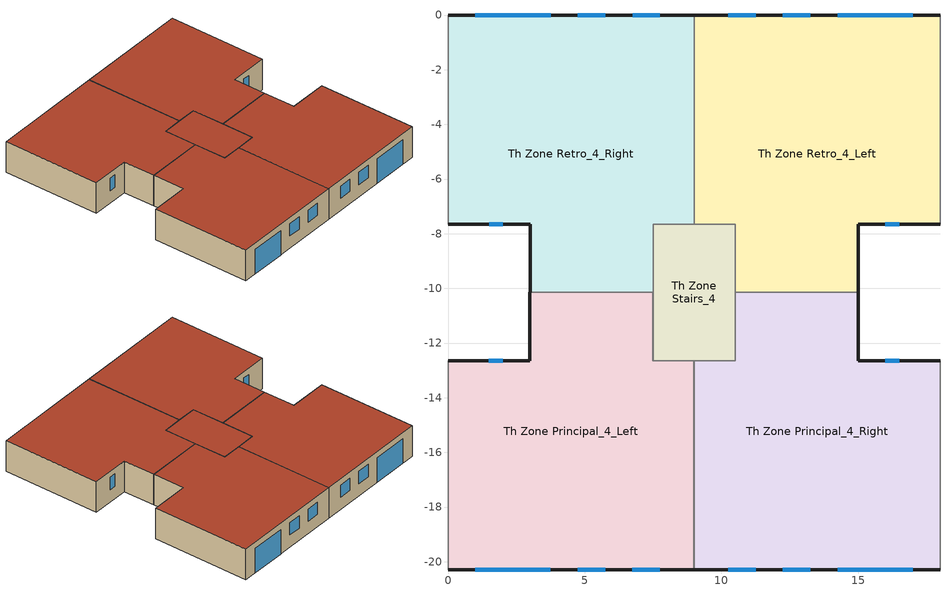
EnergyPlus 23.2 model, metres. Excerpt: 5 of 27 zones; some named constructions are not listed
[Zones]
Th Zone Principal_4_Left
 floor to Th Zone Principal_3_Left (Floor-Hollow Slab Between Floors): 9,-20.3 0,-20.3 0,-12.65 3,-12.65 3,-10.15 7.5,-10.15 7.5,-12.65 9,-12.65 z10.7
 wall outside (Facades): 0,-20.3 9,-20.3 / 3,-10.15 3,-12.65 0,-12.65 z10.7:13.2
 wall adiabatic (Dividing Wall): 0,-12.65 0,-20.3 z10.7:13.2
 wall to Th Zone Retro_4_Right (Internal Walls): 7.5,-10.15 3,-10.15 z10.7:13.2
 wall to Th Zone Principal_4_Right (Internal Walls): 9,-20.3 9,-12.65 z10.7:13.2
 wall to Th Zone Stairs_4 (Internal Walls): 9,-12.65 7.5,-12.65 7.5,-10.15 z10.7:13.2
 window (Window): 1,-20.3 3.75,-20.3 z10.7:12.7; 4.75,-20.3 5.75,-20.3 / 6.75,-20.3 7.75,-20.3 / 2,-12.65 1.5,-12.65 z11.7:12.7
 roof outside (Roof): 0,-20.3 9,-20.3 9,-12.65 7.5,-12.65 7.5,-10.15 3,-10.15 3,-12.65 0,-12.65 z13.2
Th Zone Principal_4_Right
 floor to Th Zone Principal_3_Right (Floor-Hollow Slab Between Floors): 18,-20.3 9,-20.3 9,-12.65 10.5,-12.65 10.5,-10.15 15,-10.15 15,-12.65 18,-12.65 z10.7
 wall outside (Facades): 9,-20.3 18,-20.3 / 18,-12.65 15,-12.65 15,-10.15 z10.7:13.2
 wall to Th Zone Retro_4_Left (Internal Walls): 15,-10.15 10.5,-10.15 z10.7:13.2
 wall adiabatic (Dividing Wall): 18,-20.3 18,-12.65 z10.7:13.2
 wall to Th Zone Stairs_4 (Internal Walls): 10.5,-10.15 10.5,-12.65 9,-12.65 z10.7:13.2
 window (Window): 14.25,-20.3 17,-20.3 z10.7:12.7; 12.25,-20.3 13.25,-20.3 / 10.25,-20.3 11.25,-20.3 / 16.5,-12.65 16,-12.65 z11.7:12.7
 roof outside (Roof): 9,-20.3 18,-20.3 18,-12.65 15,-12.65 15,-10.15 10.5,-10.15 10.5,-12.65 9,-12.65 z13.2
Th Zone Retro_4_Left
 floor to Th Zone Retro_3_Left (Floor-Hollow Slab Between Floors): 18,-7.65 15,-7.65 15,-10.15 10.5,-10.15 10.5,-7.65 9,-7.65 9,0 18,0 z10.7
 wall outside (Facades): 15,-10.15 15,-7.65 18,-7.65 / 18,0 9,0 z10.7:13.2
 wall adiabatic (Dividing Wall): 18,-7.65 18,0 z10.7:13.2
 wall to Th Zone Retro_4_Right (Internal Walls): 9,0 9,-7.65 z10.7:13.2
 wall to Th Zone Stairs_4 (Internal Walls): 9,-7.65 10.5,-7.65 10.5,-10.15 z10.7:13.2
 window (Window): 16,-7.65 16.5,-7.65 / 13.25,0 12.25,0 / 11.25,0 10.25,0 z11.7:12.7; 17,0 14.25,0 z10.7:12.7
 roof outside (Roof): 9,-7.65 10.5,-7.65 10.5,-10.15 15,-10.15 15,-7.65 18,-7.65 18,0 9,0 z13.2
Th Zone Retro_4_Right
 floor to Th Zone Retro_3_Right (Floor-Hollow Slab Between Floors): 9,-7.65 7.5,-7.65 7.5,-10.15 3,-10.15 3,-7.65 0,-7.65 0,0 9,0 z10.7
 wall outside (Facades): 0,-7.65 3,-7.65 3,-10.15 / 9,0 0,0 z10.7:13.2
 wall adiabatic (Dividing Wall): 0,0 0,-7.65 z10.7:13.2
 wall to Th Zone Stairs_4 (Internal Walls): 7.5,-10.15 7.5,-7.65 9,-7.65 z10.7:13.2
 window (Window): 1.5,-7.65 2,-7.65 / 5.75,0 4.75,0 / 7.75,0 6.75,0 z11.7:12.7; 3.75,0 1,0 z10.7:12.7
 roof outside (Roof): 0,-7.65 3,-7.65 3,-10.15 7.5,-10.15 7.5,-7.65 9,-7.65 9,0 0,0 z13.2
Th Zone Stairs_4
 floor to Th Zone Stairs_3 (Air Wall): 10.5,-12.65 7.5,-12.65 7.5,-7.65 10.5,-7.65 z10.7
 roof outside (Roof): 7.5,-12.65 10.5,-12.65 10.5,-7.65 7.5,-7.65 z13.2
[ENERGYMANAGEMENTSYSTEM:PROGRAM]
CountHours_Principal_0_Left: if (ComfStand == 1) || (ComfStand == 10); if (RMOT >= AHSTall) && (RMOT <= ACSTaul); if (Principal_0_Left_OpT <= ACSTnoTol); if (Principal_0_Left_OpT >= AHSTnoTol); set ComfHours_Principal_0_Left = 1*ZoneTimeStep; set DiscomfAppHotHours_Principal_0_Left = 0; set DiscomfAppColdHours_Principal_0_Left = 0; set DiscomfNonAppHotHours_Principal_0_Left = 0; set DiscomfNonAppColdHours_Principal_0_Left = 0; endif; elseif (Principal_0_Left_OpT > ACSTnoTol); set ComfHours_Principal_0_Left = 0; set DiscomfAppHotHours_Principal_0_Left = 1*ZoneTimeStep; set DiscomfAppColdHours_Principal_0_Left = 0; set DiscomfNonAppHotHours_Principal_0_Left = 0; set DiscomfNonAppColdHours_Principal_0_Left = 0; elseif (Principal_0_Left_OpT < AHSTnoTol); set ComfHours_Principal_0_Left = 0; set DiscomfAppHotHours_Principal_0_Left = 0; set DiscomfAppColdHours_Principal_0_Left = 1*ZoneTimeStep; set DiscomfNonAppHotHours_Principal_0_Left = 0; set DiscomfNonAppColdHours_Principal_0_Left = 0; endif; elseif (RMOT > ACSTaul); set ComfHours_Principal_0_Left = 0; set DiscomfAppHotHours_Principal_0_Left = 0; set DiscomfAppColdHours_Principal_0_Left = 0; set DiscomfNonAppHotHours_Principal_0_Left = 1*ZoneTimeStep; set DiscomfNonAppColdHours_Principal_0_Left = 0; elseif (RMOT < AHSTall); set ComfHours_Principal_0_Left = 0; set DiscomfAppHotHours_Principal_0_Left = 0; set DiscomfAppColdHours_Principal_0_Left = 0; set DiscomfNonAppHotHours_Principal_0_Left = 0; set DiscomfNonAppColdHours_Principal_0_Left = 1*ZoneTimeStep; endif; else; if (PMOT >= AHSTall) && (PMOT <= ACSTaul); if (Principal_0_Left_OpT <= ACSTnoTol); if (Principal_0_Left_OpT >= AHSTnoTol); set ComfHours_Principal_0_Left = 1*ZoneTimeStep; set DiscomfAppHotHours_Principal_0_Left = 0; set DiscomfAppColdHours_Principal_0_Left = 0; set DiscomfNonAppHotHours_Principal_0_Left = 0; set DiscomfNonAppColdHours_Principal_0_Left = 0; endif; elseif (Principal_0_Left_OpT > ACSTnoTol); set ComfHours_Principal_0_Left = 0; set DiscomfAppHotHours_Principal_0_Left = 1*ZoneTimeStep; set DiscomfAppColdHours_Principal_0_Left = 0; set DiscomfNonAppHotHours_Principal_0_Left = 0; set DiscomfNonAppColdHours_Principal_0_Left = 0; elseif (Principal_0_Left_OpT < AHSTnoTol); set ComfHours_Principal_0_Left = 0; set DiscomfAppHotHours_Principal_0_Left = 0; set DiscomfAppColdHours_Principal_0_Left = 1*ZoneTimeStep; set DiscomfNonAppHotHours_Principal_0_Left = 0; set DiscomfNonAppColdHours_Principal_0_Left = 0; endif; elseif (PMOT > ACSTaul); set ComfHours_Principal_0_Left = 0; set DiscomfAppHotHours_Principal_0_Left = 0; set DiscomfAppColdHours_Principal_0_Left = 0; set DiscomfNonAppHotHours_Principal_0_Left = 1*ZoneTimeStep; set DiscomfNonAppColdHours_Principal_0_Left = 0; elseif (PMOT < AHSTall); set ComfHours_Principal_0_Left = 0; set DiscomfAppHotHours_Principal_0_Left = 0; set DiscomfAppColdHours_Principal_0_Left = 0; set DiscomfNonAppHotHours_Principal_0_Left = 0; set DiscomfNonAppColdHours_Principal_0_Left = 1*ZoneTimeStep; endif; endif
CountHours_Principal_2_Right: if (ComfStand == 1) || (ComfStand == 10); if (RMOT >= AHSTall) && (RMOT <= ACSTaul); if (Principal_2_Right_OpT <= ACSTnoTol); if (Principal_2_Right_OpT >= AHSTnoTol); set ComfHours_Principal_2_Right = 1*ZoneTimeStep; set DiscomfAppHotHours_Principal_2_Right = 0; set DiscomfAppColdHours_Principal_2_Right = 0; set DiscomfNonAppHotHours_Principal_2_Right = 0; set DiscomfNonAppColdHours_Principal_2_Right = 0; endif; elseif (Principal_2_Right_OpT > ACSTnoTol); set ComfHours_Principal_2_Right = 0; set DiscomfAppHotHours_Principal_2_Right = 1*ZoneTimeStep; set DiscomfAppColdHours_Principal_2_Right = 0; set DiscomfNonAppHotHours_Principal_2_Right = 0; set DiscomfNonAppColdHours_Principal_2_Right = 0; elseif (Principal_2_Right_OpT < AHSTnoTol); set ComfHours_Principal_2_Right = 0; set DiscomfAppHotHours_Principal_2_Right = 0; set DiscomfAppColdHours_Principal_2_Right = 1*ZoneTimeStep; set DiscomfNonAppHotHours_Principal_2_Right = 0; set DiscomfNonAppColdHours_Principal_2_Right = 0; endif; elseif (RMOT > ACSTaul); set ComfHours_Principal_2_Right = 0; set DiscomfAppHotHours_Principal_2_Right = 0; set DiscomfAppColdHours_Principal_2_Right = 0; set DiscomfNonAppHotHours_Principal_2_Right = 1*ZoneTimeStep; set DiscomfNonAppColdHours_Principal_2_Right = 0; elseif (RMOT < AHSTall); set ComfHours_Principal_2_Right = 0; set DiscomfAppHotHours_Principal_2_Right = 0; set DiscomfAppColdHours_Principal_2_Right = 0; set DiscomfNonAppHotHours_Principal_2_Right = 0; set DiscomfNonAppColdHours_Principal_2_Right = 1*ZoneTimeStep; endif; else; if (PMOT >= AHSTall) && (PMOT <= ACSTaul); if (Principal_2_Right_OpT <= ACSTnoTol); if (Principal_2_Right_OpT >= AHSTnoTol); set ComfHours_Principal_2_Right = 1*ZoneTimeStep; set DiscomfAppHotHours_Principal_2_Right = 0; set DiscomfAppColdHours_Principal_2_Right = 0; set DiscomfNonAppHotHours_Principal_2_Right = 0; set DiscomfNonAppColdHours_Principal_2_Right = 0; endif; elseif (Principal_2_Right_OpT > ACSTnoTol); set ComfHours_Principal_2_Right = 0; set DiscomfAppHotHours_Principal_2_Right = 1*ZoneTimeStep; set DiscomfAppColdHours_Principal_2_Right = 0; set DiscomfNonAppHotHours_Principal_2_Right = 0; set DiscomfNonAppColdHours_Principal_2_Right = 0; elseif (Principal_2_Right_OpT < AHSTnoTol); set ComfHours_Principal_2_Right = 0; set DiscomfAppHotHours_Principal_2_Right = 0; set DiscomfAppColdHours_Principal_2_Right = 1*ZoneTimeStep; set DiscomfNonAppHotHours_Principal_2_Right = 0; set DiscomfNonAppColdHours_Principal_2_Right = 0; endif; elseif (PMOT > ACSTaul); set ComfHours_Principal_2_Right = 0; set DiscomfAppHotHours_Principal_2_Right = 0; set DiscomfAppColdHours_Principal_2_Right = 0; set DiscomfNonAppHotHours_Principal_2_Right = 1*ZoneTimeStep; set DiscomfNonAppColdHours_Principal_2_Right = 0; elseif (PMOT < AHSTall); set ComfHours_Principal_2_Right = 0; set DiscomfAppHotHours_Principal_2_Right = 0; set DiscomfAppColdHours_Principal_2_Right = 0; set DiscomfNonAppHotHours_Principal_2_Right = 0; set DiscomfNonAppColdHours_Principal_2_Right = 1*ZoneTimeStep; endif; endif
CountHours_Retro_Entr: if (ComfStand == 1) || (ComfStand == 10); if (RMOT >= AHSTall) && (RMOT <= ACSTaul); if (Retro_Entr_OpT <= ACSTnoTol); if (Retro_Entr_OpT >= AHSTnoTol); set ComfHours_Retro_Entr = 1*ZoneTimeStep; set DiscomfAppHotHours_Retro_Entr = 0; set DiscomfAppColdHours_Retro_Entr = 0; set DiscomfNonAppHotHours_Retro_Entr = 0; set DiscomfNonAppColdHours_Retro_Entr = 0; endif; elseif (Retro_Entr_OpT > ACSTnoTol); set ComfHours_Retro_Entr = 0; set DiscomfAppHotHours_Retro_Entr = 1*ZoneTimeStep; set DiscomfAppColdHours_Retro_Entr = 0; set DiscomfNonAppHotHours_Retro_Entr = 0; set DiscomfNonAppColdHours_Retro_Entr = 0; elseif (Retro_Entr_OpT < AHSTnoTol); set ComfHours_Retro_Entr = 0; set DiscomfAppHotHours_Retro_Entr = 0; set DiscomfAppColdHours_Retro_Entr = 1*ZoneTimeStep; set DiscomfNonAppHotHours_Retro_Entr = 0; set DiscomfNonAppColdHours_Retro_Entr = 0; endif; elseif (RMOT > ACSTaul); set ComfHours_Retro_Entr = 0; set DiscomfAppHotHours_Retro_Entr = 0; set DiscomfAppColdHours_Retro_Entr = 0; set DiscomfNonAppHotHours_Retro_Entr = 1*ZoneTimeStep; set DiscomfNonAppColdHours_Retro_Entr = 0; elseif (RMOT < AHSTall); set ComfHours_Retro_Entr = 0; set DiscomfAppHotHours_Retro_Entr = 0; set DiscomfAppColdHours_Retro_Entr = 0; set DiscomfNonAppHotHours_Retro_Entr = 0; set DiscomfNonAppColdHours_Retro_Entr = 1*ZoneTimeStep; endif; else; if (PMOT >= AHSTall) && (PMOT <= ACSTaul); if (Retro_Entr_OpT <= ACSTnoTol); if (Retro_Entr_OpT >= AHSTnoTol); set ComfHours_Retro_Entr = 1*ZoneTimeStep; set DiscomfAppHotHours_Retro_Entr = 0; set DiscomfAppColdHours_Retro_Entr = 0; set DiscomfNonAppHotHours_Retro_Entr = 0; set DiscomfNonAppColdHours_Retro_Entr = 0; endif; elseif (Retro_Entr_OpT > ACSTnoTol); set ComfHours_Retro_Entr = 0; set DiscomfAppHotHours_Retro_Entr = 1*ZoneTimeStep; set DiscomfAppColdHours_Retro_Entr = 0; set DiscomfNonAppHotHours_Retro_Entr = 0; set DiscomfNonAppColdHours_Retro_Entr = 0; elseif (Retro_Entr_OpT < AHSTnoTol); set ComfHours_Retro_Entr = 0; set DiscomfAppHotHours_Retro_Entr = 0; set DiscomfAppColdHours_Retro_Entr = 1*ZoneTimeStep; set DiscomfNonAppHotHours_Retro_Entr = 0; set DiscomfNonAppColdHours_Retro_Entr = 0; endif; elseif (PMOT > ACSTaul); set ComfHours_Retro_Entr = 0; set DiscomfAppHotHours_Retro_Entr = 0; set DiscomfAppColdHours_Retro_Entr = 0; set DiscomfNonAppHotHours_Retro_Entr = 1*ZoneTimeStep; set DiscomfNonAppColdHours_Retro_Entr = 0; elseif (PMOT < AHSTall); set ComfHours_Retro_Entr = 0; set DiscomfAppHotHours_Retro_Entr = 0; set DiscomfAppColdHours_Retro_Entr = 0; set DiscomfNonAppHotHours_Retro_Entr = 0; set DiscomfNonAppColdHours_Retro_Entr = 1*ZoneTimeStep; endif; endif
CountHours_Principal_3_Left: if (ComfStand == 1) || (ComfStand == 10); if (RMOT >= AHSTall) && (RMOT <= ACSTaul); if (Principal_3_Left_OpT <= ACSTnoTol); if (Principal_3_Left_OpT >= AHSTnoTol); set ComfHours_Principal_3_Left = 1*ZoneTimeStep; set DiscomfAppHotHours_Principal_3_Left = 0; set DiscomfAppColdHours_Principal_3_Left = 0; set DiscomfNonAppHotHours_Principal_3_Left = 0; set DiscomfNonAppColdHours_Principal_3_Left = 0; endif; elseif (Principal_3_Left_OpT > ACSTnoTol); set ComfHours_Principal_3_Left = 0; set DiscomfAppHotHours_Principal_3_Left = 1*ZoneTimeStep; set DiscomfAppColdHours_Principal_3_Left = 0; set DiscomfNonAppHotHours_Principal_3_Left = 0; set DiscomfNonAppColdHours_Principal_3_Left = 0; elseif (Principal_3_Left_OpT < AHSTnoTol); set ComfHours_Principal_3_Left = 0; set DiscomfAppHotHours_Principal_3_Left = 0; set DiscomfAppColdHours_Principal_3_Left = 1*ZoneTimeStep; set DiscomfNonAppHotHours_Principal_3_Left = 0; set DiscomfNonAppColdHours_Principal_3_Left = 0; endif; elseif (RMOT > ACSTaul); set ComfHours_Principal_3_Left = 0; set DiscomfAppHotHours_Principal_3_Left = 0; set DiscomfAppColdHours_Principal_3_Left = 0; set DiscomfNonAppHotHours_Principal_3_Left = 1*ZoneTimeStep; set DiscomfNonAppColdHours_Principal_3_Left = 0; elseif (RMOT < AHSTall); set ComfHours_Principal_3_Left = 0; set DiscomfAppHotHours_Principal_3_Left = 0; set DiscomfAppColdHours_Principal_3_Left = 0; set DiscomfNonAppHotHours_Principal_3_Left = 0; set DiscomfNonAppColdHours_Principal_3_Left = 1*ZoneTimeStep; endif; else; if (PMOT >= AHSTall) && (PMOT <= ACSTaul); if (Principal_3_Left_OpT <= ACSTnoTol); if (Principal_3_Left_OpT >= AHSTnoTol); set ComfHours_Principal_3_Left = 1*ZoneTimeStep; set DiscomfAppHotHours_Principal_3_Left = 0; set DiscomfAppColdHours_Principal_3_Left = 0; set DiscomfNonAppHotHours_Principal_3_Left = 0; set DiscomfNonAppColdHours_Principal_3_Left = 0; endif; elseif (Principal_3_Left_OpT > ACSTnoTol); set ComfHours_Principal_3_Left = 0; set DiscomfAppHotHours_Principal_3_Left = 1*ZoneTimeStep; set DiscomfAppColdHours_Principal_3_Left = 0; set DiscomfNonAppHotHours_Principal_3_Left = 0; set DiscomfNonAppColdHours_Principal_3_Left = 0; elseif (Principal_3_Left_OpT < AHSTnoTol); set ComfHours_Principal_3_Left = 0; set DiscomfAppHotHours_Principal_3_Left = 0; set DiscomfAppColdHours_Principal_3_Left = 1*ZoneTimeStep; set DiscomfNonAppHotHours_Principal_3_Left = 0; set DiscomfNonAppColdHours_Principal_3_Left = 0; endif; elseif (PMOT > ACSTaul); set ComfHours_Principal_3_Left = 0; set DiscomfAppHotHours_Principal_3_Left = 0; set DiscomfAppColdHours_Principal_3_Left = 0; set DiscomfNonAppHotHours_Principal_3_Left = 1*ZoneTimeStep; set DiscomfNonAppColdHours_Principal_3_Left = 0; elseif (PMOT < AHSTall); set ComfHours_Principal_3_Left = 0; set DiscomfAppHotHours_Principal_3_Left = 0; set DiscomfAppColdHours_Principal_3_Left = 0; set DiscomfNonAppHotHours_Principal_3_Left = 0; set DiscomfNonAppColdHours_Principal_3_Left = 1*ZoneTimeStep; endif; endif
CountHours_Retro_1_Left: if (ComfStand == 1) || (ComfStand == 10); if (RMOT >= AHSTall) && (RMOT <= ACSTaul); if (Retro_1_Left_OpT <= ACSTnoTol); if (Retro_1_Left_OpT >= AHSTnoTol); set ComfHours_Retro_1_Left = 1*ZoneTimeStep; set DiscomfAppHotHours_Retro_1_Left = 0; set DiscomfAppColdHours_Retro_1_Left = 0; set DiscomfNonAppHotHours_Retro_1_Left = 0; set DiscomfNonAppColdHours_Retro_1_Left = 0; endif; elseif (Retro_1_Left_OpT > ACSTnoTol); set ComfHours_Retro_1_Left = 0; set DiscomfAppHotHours_Retro_1_Left = 1*ZoneTimeStep; set DiscomfAppColdHours_Retro_1_Left = 0; set DiscomfNonAppHotHours_Retro_1_Left = 0; set DiscomfNonAppColdHours_Retro_1_Left = 0; elseif (Retro_1_Left_OpT < AHSTnoTol); set ComfHours_Retro_1_Left = 0; set DiscomfAppHotHours_Retro_1_Left = 0; set DiscomfAppColdHours_Retro_1_Left = 1*ZoneTimeStep; set DiscomfNonAppHotHours_Retro_1_Left = 0; set DiscomfNonAppColdHours_Retro_1_Left = 0; endif; elseif (RMOT > ACSTaul); set ComfHours_Retro_1_Left = 0; set DiscomfAppHotHours_Retro_1_Left = 0; set DiscomfAppColdHours_Retro_1_Left = 0; set DiscomfNonAppHotHours_Retro_1_Left = 1*ZoneTimeStep; set DiscomfNonAppColdHours_Retro_1_Left = 0; elseif (RMOT < AHSTall); set ComfHours_Retro_1_Left = 0; set DiscomfAppHotHours_Retro_1_Left = 0; set DiscomfAppColdHours_Retro_1_Left = 0; set DiscomfNonAppHotHours_Retro_1_Left = 0; set DiscomfNonAppColdHours_Retro_1_Left = 1*ZoneTimeStep; endif; else; if (PMOT >= AHSTall) && (PMOT <= ACSTaul); if (Retro_1_Left_OpT <= ACSTnoTol); if (Retro_1_Left_OpT >= AHSTnoTol); set ComfHours_Retro_1_Left = 1*ZoneTimeStep; set DiscomfAppHotHours_Retro_1_Left = 0; set DiscomfAppColdHours_Retro_1_Left = 0; set DiscomfNonAppHotHours_Retro_1_Left = 0; set DiscomfNonAppColdHours_Retro_1_Left = 0; endif; elseif (Retro_1_Left_OpT > ACSTnoTol); set ComfHours_Retro_1_Left = 0; set DiscomfAppHotHours_Retro_1_Left = 1*ZoneTimeStep; set DiscomfAppColdHours_Retro_1_Left = 0; set DiscomfNonAppHotHours_Retro_1_Left = 0; set DiscomfNonAppColdHours_Retro_1_Left = 0; elseif (Retro_1_Left_OpT < AHSTnoTol); set ComfHours_Retro_1_Left = 0; set DiscomfAppHotHours_Retro_1_Left = 0; set DiscomfAppColdHours_Retro_1_Left = 1*ZoneTimeStep; set DiscomfNonAppHotHours_Retro_1_Left = 0; set DiscomfNonAppColdHours_Retro_1_Left = 0; endif; elseif (PMOT > ACSTaul); set ComfHours_Retro_1_Left = 0; set DiscomfAppHotHours_Retro_1_Left = 0; set DiscomfAppColdHours_Retro_1_Left = 0; set DiscomfNonAppHotHours_Retro_1_Left = 1*ZoneTimeStep; set DiscomfNonAppColdHours_Retro_1_Left = 0; elseif (PMOT < AHSTall); set ComfHours_Retro_1_Left = 0; set DiscomfAppHotHours_Retro_1_Left = 0; set DiscomfAppColdHours_Retro_1_Left = 0; set DiscomfNonAppHotHours_Retro_1_Left = 0; set DiscomfNonAppColdHours_Retro_1_Left = 1*ZoneTimeStep; endif; endif
CountHours_Retro_1_Right: if (ComfStand == 1) || (ComfStand == 10); if (RMOT >= AHSTall) && (RMOT <= ACSTaul); if (Retro_1_Right_OpT <= ACSTnoTol); if (Retro_1_Right_OpT >= AHSTnoTol); set ComfHours_Retro_1_Right = 1*ZoneTimeStep; set DiscomfAppHotHours_Retro_1_Right = 0; set DiscomfAppColdHours_Retro_1_Right = 0; set DiscomfNonAppHotHours_Retro_1_Right = 0; set DiscomfNonAppColdHours_Retro_1_Right = 0; endif; elseif (Retro_1_Right_OpT > ACSTnoTol); set ComfHours_Retro_1_Right = 0; set DiscomfAppHotHours_Retro_1_Right = 1*ZoneTimeStep; set DiscomfAppColdHours_Retro_1_Right = 0; set DiscomfNonAppHotHours_Retro_1_Right = 0; set DiscomfNonAppColdHours_Retro_1_Right = 0; elseif (Retro_1_Right_OpT < AHSTnoTol); set ComfHours_Retro_1_Right = 0; set DiscomfAppHotHours_Retro_1_Right = 0; set DiscomfAppColdHours_Retro_1_Right = 1*ZoneTimeStep; set DiscomfNonAppHotHours_Retro_1_Right = 0; set DiscomfNonAppColdHours_Retro_1_Right = 0; endif; elseif (RMOT > ACSTaul); set ComfHours_Retro_1_Right = 0; set DiscomfAppHotHours_Retro_1_Right = 0; set DiscomfAppColdHours_Retro_1_Right = 0; set DiscomfNonAppHotHours_Retro_1_Right = 1*ZoneTimeStep; set DiscomfNonAppColdHours_Retro_1_Right = 0; elseif (RMOT < AHSTall); set ComfHours_Retro_1_Right = 0; set DiscomfAppHotHours_Retro_1_Right = 0; set DiscomfAppColdHours_Retro_1_Right = 0; set DiscomfNonAppHotHours_Retro_1_Right = 0; set DiscomfNonAppColdHours_Retro_1_Right = 1*ZoneTimeStep; endif; else; if (PMOT >= AHSTall) && (PMOT <= ACSTaul); if (Retro_1_Right_OpT <= ACSTnoTol); if (Retro_1_Right_OpT >= AHSTnoTol); set ComfHours_Retro_1_Right = 1*ZoneTimeStep; set DiscomfAppHotHours_Retro_1_Right = 0; set DiscomfAppColdHours_Retro_1_Right = 0; set DiscomfNonAppHotHours_Retro_1_Right = 0; set DiscomfNonAppColdHours_Retro_1_Right = 0; endif; elseif (Retro_1_Right_OpT > ACSTnoTol); set ComfHours_Retro_1_Right = 0; set DiscomfAppHotHours_Retro_1_Right = 1*ZoneTimeStep; set DiscomfAppColdHours_Retro_1_Right = 0; set DiscomfNonAppHotHours_Retro_1_Right = 0; set DiscomfNonAppColdHours_Retro_1_Right = 0; elseif (Retro_1_Right_OpT < AHSTnoTol); set ComfHours_Retro_1_Right = 0; set DiscomfAppHotHours_Retro_1_Right = 0; set DiscomfAppColdHours_Retro_1_Right = 1*ZoneTimeStep; set DiscomfNonAppHotHours_Retro_1_Right = 0; set DiscomfNonAppColdHours_Retro_1_Right = 0; endif; elseif (PMOT > ACSTaul); set ComfHours_Retro_1_Right = 0; set DiscomfAppHotHours_Retro_1_Right = 0; set DiscomfAppColdHours_Retro_1_Right = 0; set DiscomfNonAppHotHours_Retro_1_Right = 1*ZoneTimeStep; set DiscomfNonAppColdHours_Retro_1_Right = 0; elseif (PMOT < AHSTall); set ComfHours_Retro_1_Right = 0; set DiscomfAppHotHours_Retro_1_Right = 0; set DiscomfAppColdHours_Retro_1_Right = 0; set DiscomfNonAppHotHours_Retro_1_Right = 0; set DiscomfNonAppColdHours_Retro_1_Right = 1*ZoneTimeStep; endif; endif
CountHours_Retro_2_Left: if (ComfStand == 1) || (ComfStand == 10); if (RMOT >= AHSTall) && (RMOT <= ACSTaul); if (Retro_2_Left_OpT <= ACSTnoTol); if (Retro_2_Left_OpT >= AHSTnoTol); set ComfHours_Retro_2_Left = 1*ZoneTimeStep; set DiscomfAppHotHours_Retro_2_Left = 0; set DiscomfAppColdHours_Retro_2_Left = 0; set DiscomfNonAppHotHours_Retro_2_Left = 0; set DiscomfNonAppColdHours_Retro_2_Left = 0; endif; elseif (Retro_2_Left_OpT > ACSTnoTol); set ComfHours_Retro_2_Left = 0; set DiscomfAppHotHours_Retro_2_Left = 1*ZoneTimeStep; set DiscomfAppColdHours_Retro_2_Left = 0; set DiscomfNonAppHotHours_Retro_2_Left = 0; set DiscomfNonAppColdHours_Retro_2_Left = 0; elseif (Retro_2_Left_OpT < AHSTnoTol); set ComfHours_Retro_2_Left = 0; set DiscomfAppHotHours_Retro_2_Left = 0; set DiscomfAppColdHours_Retro_2_Left = 1*ZoneTimeStep; set DiscomfNonAppHotHours_Retro_2_Left = 0; set DiscomfNonAppColdHours_Retro_2_Left = 0; endif; elseif (RMOT > ACSTaul); set ComfHours_Retro_2_Left = 0; set DiscomfAppHotHours_Retro_2_Left = 0; set DiscomfAppColdHours_Retro_2_Left = 0; set DiscomfNonAppHotHours_Retro_2_Left = 1*ZoneTimeStep; set DiscomfNonAppColdHours_Retro_2_Left = 0; elseif (RMOT < AHSTall); set ComfHours_Retro_2_Left = 0; set DiscomfAppHotHours_Retro_2_Left = 0; set DiscomfAppColdHours_Retro_2_Left = 0; set DiscomfNonAppHotHours_Retro_2_Left = 0; set DiscomfNonAppColdHours_Retro_2_Left = 1*ZoneTimeStep; endif; else; if (PMOT >= AHSTall) && (PMOT <= ACSTaul); if (Retro_2_Left_OpT <= ACSTnoTol); if (Retro_2_Left_OpT >= AHSTnoTol); set ComfHours_Retro_2_Left = 1*ZoneTimeStep; set DiscomfAppHotHours_Retro_2_Left = 0; set DiscomfAppColdHours_Retro_2_Left = 0; set DiscomfNonAppHotHours_Retro_2_Left = 0; set DiscomfNonAppColdHours_Retro_2_Left = 0; endif; elseif (Retro_2_Left_OpT > ACSTnoTol); set ComfHours_Retro_2_Left = 0; set DiscomfAppHotHours_Retro_2_Left = 1*ZoneTimeStep; set DiscomfAppColdHours_Retro_2_Left = 0; set DiscomfNonAppHotHours_Retro_2_Left = 0; set DiscomfNonAppColdHours_Retro_2_Left = 0; elseif (Retro_2_Left_OpT < AHSTnoTol); set ComfHours_Retro_2_Left = 0; set DiscomfAppHotHours_Retro_2_Left = 0; set DiscomfAppColdHours_Retro_2_Left = 1*ZoneTimeStep; set DiscomfNonAppHotHours_Retro_2_Left = 0; set DiscomfNonAppColdHours_Retro_2_Left = 0; endif; elseif (PMOT > ACSTaul); set ComfHours_Retro_2_Left = 0; set DiscomfAppHotHours_Retro_2_Left = 0; set DiscomfAppColdHours_Retro_2_Left = 0; set DiscomfNonAppHotHours_Retro_2_Left = 1*ZoneTimeStep; set DiscomfNonAppColdHours_Retro_2_Left = 0; elseif (PMOT < AHSTall); set ComfHours_Retro_2_Left = 0; set DiscomfAppHotHours_Retro_2_Left = 0; set DiscomfAppColdHours_Retro_2_Left = 0; set DiscomfNonAppHotHours_Retro_2_Left = 0; set DiscomfNonAppColdHours_Retro_2_Left = 1*ZoneTimeStep; endif; endif
CountHours_Retro_2_Right: if (ComfStand == 1) || (ComfStand == 10); if (RMOT >= AHSTall) && (RMOT <= ACSTaul); if (Retro_2_Right_OpT <= ACSTnoTol); if (Retro_2_Right_OpT >= AHSTnoTol); set ComfHours_Retro_2_Right = 1*ZoneTimeStep; set DiscomfAppHotHours_Retro_2_Right = 0; set DiscomfAppColdHours_Retro_2_Right = 0; set DiscomfNonAppHotHours_Retro_2_Right = 0; set DiscomfNonAppColdHours_Retro_2_Right = 0; endif; elseif (Retro_2_Right_OpT > ACSTnoTol); set ComfHours_Retro_2_Right = 0; set DiscomfAppHotHours_Retro_2_Right = 1*ZoneTimeStep; set DiscomfAppColdHours_Retro_2_Right = 0; set DiscomfNonAppHotHours_Retro_2_Right = 0; set DiscomfNonAppColdHours_Retro_2_Right = 0; elseif (Retro_2_Right_OpT < AHSTnoTol); set ComfHours_Retro_2_Right = 0; set DiscomfAppHotHours_Retro_2_Right = 0; set DiscomfAppColdHours_Retro_2_Right = 1*ZoneTimeStep; set DiscomfNonAppHotHours_Retro_2_Right = 0; set DiscomfNonAppColdHours_Retro_2_Right = 0; endif; elseif (RMOT > ACSTaul); set ComfHours_Retro_2_Right = 0; set DiscomfAppHotHours_Retro_2_Right = 0; set DiscomfAppColdHours_Retro_2_Right = 0; set DiscomfNonAppHotHours_Retro_2_Right = 1*ZoneTimeStep; set DiscomfNonAppColdHours_Retro_2_Right = 0; elseif (RMOT < AHSTall); set ComfHours_Retro_2_Right = 0; set DiscomfAppHotHours_Retro_2_Right = 0; set DiscomfAppColdHours_Retro_2_Right = 0; set DiscomfNonAppHotHours_Retro_2_Right = 0; set DiscomfNonAppColdHours_Retro_2_Right = 1*ZoneTimeStep; endif; else; if (PMOT >= AHSTall) && (PMOT <= ACSTaul); if (Retro_2_Right_OpT <= ACSTnoTol); if (Retro_2_Right_OpT >= AHSTnoTol); set ComfHours_Retro_2_Right = 1*ZoneTimeStep; set DiscomfAppHotHours_Retro_2_Right = 0; set DiscomfAppColdHours_Retro_2_Right = 0; set DiscomfNonAppHotHours_Retro_2_Right = 0; set DiscomfNonAppColdHours_Retro_2_Right = 0; endif; elseif (Retro_2_Right_OpT > ACSTnoTol); set ComfHours_Retro_2_Right = 0; set DiscomfAppHotHours_Retro_2_Right = 1*ZoneTimeStep; set DiscomfAppColdHours_Retro_2_Right = 0; set DiscomfNonAppHotHours_Retro_2_Right = 0; set DiscomfNonAppColdHours_Retro_2_Right = 0; elseif (Retro_2_Right_OpT < AHSTnoTol); set ComfHours_Retro_2_Right = 0; set DiscomfAppHotHours_Retro_2_Right = 0; set DiscomfAppColdHours_Retro_2_Right = 1*ZoneTimeStep; set DiscomfNonAppHotHours_Retro_2_Right = 0; set DiscomfNonAppColdHours_Retro_2_Right = 0; endif; elseif (PMOT > ACSTaul); set ComfHours_Retro_2_Right = 0; set DiscomfAppHotHours_Retro_2_Right = 0; set DiscomfAppColdHours_Retro_2_Right = 0; set DiscomfNonAppHotHours_Retro_2_Right = 1*ZoneTimeStep; set DiscomfNonAppColdHours_Retro_2_Right = 0; elseif (PMOT < AHSTall); set ComfHours_Retro_2_Right = 0; set DiscomfAppHotHours_Retro_2_Right = 0; set DiscomfAppColdHours_Retro_2_Right = 0; set DiscomfNonAppHotHours_Retro_2_Right = 0; set DiscomfNonAppColdHours_Retro_2_Right = 1*ZoneTimeStep; endif; endif
CountHours_Retro_4_Right: if (ComfStand == 1) || (ComfStand == 10); if (RMOT >= AHSTall) && (RMOT <= ACSTaul); if (Retro_4_Right_OpT <= ACSTnoTol); if (Retro_4_Right_OpT >= AHSTnoTol); set ComfHours_Retro_4_Right = 1*ZoneTimeStep; set DiscomfAppHotHours_Retro_4_Right = 0; set DiscomfAppColdHours_Retro_4_Right = 0; set DiscomfNonAppHotHours_Retro_4_Right = 0; set DiscomfNonAppColdHours_Retro_4_Right = 0; endif; elseif (Retro_4_Right_OpT > ACSTnoTol); set ComfHours_Retro_4_Right = 0; set DiscomfAppHotHours_Retro_4_Right = 1*ZoneTimeStep; set DiscomfAppColdHours_Retro_4_Right = 0; set DiscomfNonAppHotHours_Retro_4_Right = 0; set DiscomfNonAppColdHours_Retro_4_Right = 0; elseif (Retro_4_Right_OpT < AHSTnoTol); set ComfHours_Retro_4_Right = 0; set DiscomfAppHotHours_Retro_4_Right = 0; set DiscomfAppColdHours_Retro_4_Right = 1*ZoneTimeStep; set DiscomfNonAppHotHours_Retro_4_Right = 0; set DiscomfNonAppColdHours_Retro_4_Right = 0; endif; elseif (RMOT > ACSTaul); set ComfHours_Retro_4_Right = 0; set DiscomfAppHotHours_Retro_4_Right = 0; set DiscomfAppColdHours_Retro_4_Right = 0; set DiscomfNonAppHotHours_Retro_4_Right = 1*ZoneTimeStep; set DiscomfNonAppColdHours_Retro_4_Right = 0; elseif (RMOT < AHSTall); set ComfHours_Retro_4_Right = 0; set DiscomfAppHotHours_Retro_4_Right = 0; set DiscomfAppColdHours_Retro_4_Right = 0; set DiscomfNonAppHotHours_Retro_4_Right = 0; set DiscomfNonAppColdHours_Retro_4_Right = 1*ZoneTimeStep; endif; else; if (PMOT >= AHSTall) && (PMOT <= ACSTaul); if (Retro_4_Right_OpT <= ACSTnoTol); if (Retro_4_Right_OpT >= AHSTnoTol); set ComfHours_Retro_4_Right = 1*ZoneTimeStep; set DiscomfAppHotHours_Retro_4_Right = 0; set DiscomfAppColdHours_Retro_4_Right = 0; set DiscomfNonAppHotHours_Retro_4_Right = 0; set DiscomfNonAppColdHours_Retro_4_Right = 0; endif; elseif (Retro_4_Right_OpT > ACSTnoTol); set ComfHours_Retro_4_Right = 0; set DiscomfAppHotHours_Retro_4_Right = 1*ZoneTimeStep; set DiscomfAppColdHours_Retro_4_Right = 0; set DiscomfNonAppHotHours_Retro_4_Right = 0; set DiscomfNonAppColdHours_Retro_4_Right = 0; elseif (Retro_4_Right_OpT < AHSTnoTol); set ComfHours_Retro_4_Right = 0; set DiscomfAppHotHours_Retro_4_Right = 0; set DiscomfAppColdHours_Retro_4_Right = 1*ZoneTimeStep; set DiscomfNonAppHotHours_Retro_4_Right = 0; set DiscomfNonAppColdHours_Retro_4_Right = 0; endif; elseif (PMOT > ACSTaul); set ComfHours_Retro_4_Right = 0; set DiscomfAppHotHours_Retro_4_Right = 0; set DiscomfAppColdHours_Retro_4_Right = 0; set DiscomfNonAppHotHours_Retro_4_Right = 1*ZoneTimeStep; set DiscomfNonAppColdHours_Retro_4_Right = 0; elseif (PMOT < AHSTall); set ComfHours_Retro_4_Right = 0; set DiscomfAppHotHours_Retro_4_Right = 0; set DiscomfAppColdHours_Retro_4_Right = 0; set DiscomfNonAppHotHours_Retro_4_Right = 0; set DiscomfNonAppColdHours_Retro_4_Right = 1*ZoneTimeStep; endif; endif
CountHours_Retro_4_Left: if (ComfStand == 1) || (ComfStand == 10); if (RMOT >= AHSTall) && (RMOT <= ACSTaul); if (Retro_4_Left_OpT <= ACSTnoTol); if (Retro_4_Left_OpT >= AHSTnoTol); set ComfHours_Retro_4_Left = 1*ZoneTimeStep; set DiscomfAppHotHours_Retro_4_Left = 0; set DiscomfAppColdHours_Retro_4_Left = 0; set DiscomfNonAppHotHours_Retro_4_Left = 0; set DiscomfNonAppColdHours_Retro_4_Left = 0; endif; elseif (Retro_4_Left_OpT > ACSTnoTol); set ComfHours_Retro_4_Left = 0; set DiscomfAppHotHours_Retro_4_Left = 1*ZoneTimeStep; set DiscomfAppColdHours_Retro_4_Left = 0; set DiscomfNonAppHotHours_Retro_4_Left = 0; set DiscomfNonAppColdHours_Retro_4_Left = 0; elseif (Retro_4_Left_OpT < AHSTnoTol); set ComfHours_Retro_4_Left = 0; set DiscomfAppHotHours_Retro_4_Left = 0; set DiscomfAppColdHours_Retro_4_Left = 1*ZoneTimeStep; set DiscomfNonAppHotHours_Retro_4_Left = 0; set DiscomfNonAppColdHours_Retro_4_Left = 0; endif; elseif (RMOT > ACSTaul); set ComfHours_Retro_4_Left = 0; set DiscomfAppHotHours_Retro_4_Left = 0; set DiscomfAppColdHours_Retro_4_Left = 0; set DiscomfNonAppHotHours_Retro_4_Left = 1*ZoneTimeStep; set DiscomfNonAppColdHours_Retro_4_Left = 0; elseif (RMOT < AHSTall); set ComfHours_Retro_4_Left = 0; set DiscomfAppHotHours_Retro_4_Left = 0; set DiscomfAppColdHours_Retro_4_Left = 0; set DiscomfNonAppHotHours_Retro_4_Left = 0; set DiscomfNonAppColdHours_Retro_4_Left = 1*ZoneTimeStep; endif; else; if (PMOT >= AHSTall) && (PMOT <= ACSTaul); if (Retro_4_Left_OpT <= ACSTnoTol); if (Retro_4_Left_OpT >= AHSTnoTol); set ComfHours_Retro_4_Left = 1*ZoneTimeStep; set DiscomfAppHotHours_Retro_4_Left = 0; set DiscomfAppColdHours_Retro_4_Left = 0; set DiscomfNonAppHotHours_Retro_4_Left = 0; set DiscomfNonAppColdHours_Retro_4_Left = 0; endif; elseif (Retro_4_Left_OpT > ACSTnoTol); set ComfHours_Retro_4_Left = 0; set DiscomfAppHotHours_Retro_4_Left = 1*ZoneTimeStep; set DiscomfAppColdHours_Retro_4_Left = 0; set DiscomfNonAppHotHours_Retro_4_Left = 0; set DiscomfNonAppColdHours_Retro_4_Left = 0; elseif (Retro_4_Left_OpT < AHSTnoTol); set ComfHours_Retro_4_Left = 0; set DiscomfAppHotHours_Retro_4_Left = 0; set DiscomfAppColdHours_Retro_4_Left = 1*ZoneTimeStep; set DiscomfNonAppHotHours_Retro_4_Left = 0; set DiscomfNonAppColdHours_Retro_4_Left = 0; endif; elseif (PMOT > ACSTaul); set ComfHours_Retro_4_Left = 0; set DiscomfAppHotHours_Retro_4_Left = 0; set DiscomfAppColdHours_Retro_4_Left = 0; set DiscomfNonAppHotHours_Retro_4_Left = 1*ZoneTimeStep; set DiscomfNonAppColdHours_Retro_4_Left = 0; elseif (PMOT < AHSTall); set ComfHours_Retro_4_Left = 0; set DiscomfAppHotHours_Retro_4_Left = 0; set DiscomfAppColdHours_Retro_4_Left = 0; set DiscomfNonAppHotHours_Retro_4_Left = 0; set DiscomfNonAppColdHours_Retro_4_Left = 1*ZoneTimeStep; endif; endif
CountHours_Principal_1_Left: if (ComfStand == 1) || (ComfStand == 10); if (RMOT >= AHSTall) && (RMOT <= ACSTaul); if (Principal_1_Left_OpT <= ACSTnoTol); if (Principal_1_Left_OpT >= AHSTnoTol); set ComfHours_Principal_1_Left = 1*ZoneTimeStep; set DiscomfAppHotHours_Principal_1_Left = 0; set DiscomfAppColdHours_Principal_1_Left = 0; set DiscomfNonAppHotHours_Principal_1_Left = 0; set DiscomfNonAppColdHours_Principal_1_Left = 0; endif; elseif (Principal_1_Left_OpT > ACSTnoTol); set ComfHours_Principal_1_Left = 0; set DiscomfAppHotHours_Principal_1_Left = 1*ZoneTimeStep; set DiscomfAppColdHours_Principal_1_Left = 0; set DiscomfNonAppHotHours_Principal_1_Left = 0; set DiscomfNonAppColdHours_Principal_1_Left = 0; elseif (Principal_1_Left_OpT < AHSTnoTol); set ComfHours_Principal_1_Left = 0; set DiscomfAppHotHours_Principal_1_Left = 0; set DiscomfAppColdHours_Principal_1_Left = 1*ZoneTimeStep; set DiscomfNonAppHotHours_Principal_1_Left = 0; set DiscomfNonAppColdHours_Principal_1_Left = 0; endif; elseif (RMOT > ACSTaul); set ComfHours_Principal_1_Left = 0; set DiscomfAppHotHours_Principal_1_Left = 0; set DiscomfAppColdHours_Principal_1_Left = 0; set DiscomfNonAppHotHours_Principal_1_Left = 1*ZoneTimeStep; set DiscomfNonAppColdHours_Principal_1_Left = 0; elseif (RMOT < AHSTall); set ComfHours_Principal_1_Left = 0; set DiscomfAppHotHours_Principal_1_Left = 0; set DiscomfAppColdHours_Principal_1_Left = 0; set DiscomfNonAppHotHours_Principal_1_Left = 0; set DiscomfNonAppColdHours_Principal_1_Left = 1*ZoneTimeStep; endif; else; if (PMOT >= AHSTall) && (PMOT <= ACSTaul); if (Principal_1_Left_OpT <= ACSTnoTol); if (Principal_1_Left_OpT >= AHSTnoTol); set ComfHours_Principal_1_Left = 1*ZoneTimeStep; set DiscomfAppHotHours_Principal_1_Left = 0; set DiscomfAppColdHours_Principal_1_Left = 0; set DiscomfNonAppHotHours_Principal_1_Left = 0; set DiscomfNonAppColdHours_Principal_1_Left = 0; endif; elseif (Principal_1_Left_OpT > ACSTnoTol); set ComfHours_Principal_1_Left = 0; set DiscomfAppHotHours_Principal_1_Left = 1*ZoneTimeStep; set DiscomfAppColdHours_Principal_1_Left = 0; set DiscomfNonAppHotHours_Principal_1_Left = 0; set DiscomfNonAppColdHours_Principal_1_Left = 0; elseif (Principal_1_Left_OpT < AHSTnoTol); set ComfHours_Principal_1_Left = 0; set DiscomfAppHotHours_Principal_1_Left = 0; set DiscomfAppColdHours_Principal_1_Left = 1*ZoneTimeStep; set DiscomfNonAppHotHours_Principal_1_Left = 0; set DiscomfNonAppColdHours_Principal_1_Left = 0; endif; elseif (PMOT > ACSTaul); set ComfHours_Principal_1_Left = 0; set DiscomfAppHotHours_Principal_1_Left = 0; set DiscomfAppColdHours_Principal_1_Left = 0; set DiscomfNonAppHotHours_Principal_1_Left = 1*ZoneTimeStep; set DiscomfNonAppColdHours_Principal_1_Left = 0; elseif (PMOT < AHSTall); set ComfHours_Principal_1_Left = 0; set DiscomfAppHotHours_Principal_1_Left = 0; set DiscomfAppColdHours_Principal_1_Left = 0; set DiscomfNonAppHotHours_Principal_1_Left = 0; set DiscomfNonAppColdHours_Principal_1_Left = 1*ZoneTimeStep; endif; endif
CountHours_Principal_2_Left: if (ComfStand == 1) || (ComfStand == 10); if (RMOT >= AHSTall) && (RMOT <= ACSTaul); if (Principal_2_Left_OpT <= ACSTnoTol); if (Principal_2_Left_OpT >= AHSTnoTol); set ComfHours_Principal_2_Left = 1*ZoneTimeStep; set DiscomfAppHotHours_Principal_2_Left = 0; set DiscomfAppColdHours_Principal_2_Left = 0; set DiscomfNonAppHotHours_Principal_2_Left = 0; set DiscomfNonAppColdHours_Principal_2_Left = 0; endif; elseif (Principal_2_Left_OpT > ACSTnoTol); set ComfHours_Principal_2_Left = 0; set DiscomfAppHotHours_Principal_2_Left = 1*ZoneTimeStep; set DiscomfAppColdHours_Principal_2_Left = 0; set DiscomfNonAppHotHours_Principal_2_Left = 0; set DiscomfNonAppColdHours_Principal_2_Left = 0; elseif (Principal_2_Left_OpT < AHSTnoTol); set ComfHours_Principal_2_Left = 0; set DiscomfAppHotHours_Principal_2_Left = 0; set DiscomfAppColdHours_Principal_2_Left = 1*ZoneTimeStep; set DiscomfNonAppHotHours_Principal_2_Left = 0; set DiscomfNonAppColdHours_Principal_2_Left = 0; endif; elseif (RMOT > ACSTaul); set ComfHours_Principal_2_Left = 0; set DiscomfAppHotHours_Principal_2_Left = 0; set DiscomfAppColdHours_Principal_2_Left = 0; set DiscomfNonAppHotHours_Principal_2_Left = 1*ZoneTimeStep; set DiscomfNonAppColdHours_Principal_2_Left = 0; elseif (RMOT < AHSTall); set ComfHours_Principal_2_Left = 0; set DiscomfAppHotHours_Principal_2_Left = 0; set DiscomfAppColdHours_Principal_2_Left = 0; set DiscomfNonAppHotHours_Principal_2_Left = 0; set DiscomfNonAppColdHours_Principal_2_Left = 1*ZoneTimeStep; endif; else; if (PMOT >= AHSTall) && (PMOT <= ACSTaul); if (Principal_2_Left_OpT <= ACSTnoTol); if (Principal_2_Left_OpT >= AHSTnoTol); set ComfHours_Principal_2_Left = 1*ZoneTimeStep; set DiscomfAppHotHours_Principal_2_Left = 0; set DiscomfAppColdHours_Principal_2_Left = 0; set DiscomfNonAppHotHours_Principal_2_Left = 0; set DiscomfNonAppColdHours_Principal_2_Left = 0; endif; elseif (Principal_2_Left_OpT > ACSTnoTol); set ComfHours_Principal_2_Left = 0; set DiscomfAppHotHours_Principal_2_Left = 1*ZoneTimeStep; set DiscomfAppColdHours_Principal_2_Left = 0; set DiscomfNonAppHotHours_Principal_2_Left = 0; set DiscomfNonAppColdHours_Principal_2_Left = 0; elseif (Principal_2_Left_OpT < AHSTnoTol); set ComfHours_Principal_2_Left = 0; set DiscomfAppHotHours_Principal_2_Left = 0; set DiscomfAppColdHours_Principal_2_Left = 1*ZoneTimeStep; set DiscomfNonAppHotHours_Principal_2_Left = 0; set DiscomfNonAppColdHours_Principal_2_Left = 0; endif; elseif (PMOT > ACSTaul); set ComfHours_Principal_2_Left = 0; set DiscomfAppHotHours_Principal_2_Left = 0; set DiscomfAppColdHours_Principal_2_Left = 0; set DiscomfNonAppHotHours_Principal_2_Left = 1*ZoneTimeStep; set DiscomfNonAppColdHours_Principal_2_Left = 0; elseif (PMOT < AHSTall); set ComfHours_Principal_2_Left = 0; set DiscomfAppHotHours_Principal_2_Left = 0; set DiscomfAppColdHours_Principal_2_Left = 0; set DiscomfNonAppHotHours_Principal_2_Left = 0; set DiscomfNonAppColdHours_Principal_2_Left = 1*ZoneTimeStep; endif; endif
CountHours_Principal_4_Left: if (ComfStand == 1) || (ComfStand == 10); if (RMOT >= AHSTall) && (RMOT <= ACSTaul); if (Principal_4_Left_OpT <= ACSTnoTol); if (Principal_4_Left_OpT >= AHSTnoTol); set ComfHours_Principal_4_Left = 1*ZoneTimeStep; set DiscomfAppHotHours_Principal_4_Left = 0; set DiscomfAppColdHours_Principal_4_Left = 0; set DiscomfNonAppHotHours_Principal_4_Left = 0; set DiscomfNonAppColdHours_Principal_4_Left = 0; endif; elseif (Principal_4_Left_OpT > ACSTnoTol); set ComfHours_Principal_4_Left = 0; set DiscomfAppHotHours_Principal_4_Left = 1*ZoneTimeStep; set DiscomfAppColdHours_Principal_4_Left = 0; set DiscomfNonAppHotHours_Principal_4_Left = 0; set DiscomfNonAppColdHours_Principal_4_Left = 0; elseif (Principal_4_Left_OpT < AHSTnoTol); set ComfHours_Principal_4_Left = 0; set DiscomfAppHotHours_Principal_4_Left = 0; set DiscomfAppColdHours_Principal_4_Left = 1*ZoneTimeStep; set DiscomfNonAppHotHours_Principal_4_Left = 0; set DiscomfNonAppColdHours_Principal_4_Left = 0; endif; elseif (RMOT > ACSTaul); set ComfHours_Principal_4_Left = 0; set DiscomfAppHotHours_Principal_4_Left = 0; set DiscomfAppColdHours_Principal_4_Left = 0; set DiscomfNonAppHotHours_Principal_4_Left = 1*ZoneTimeStep; set DiscomfNonAppColdHours_Principal_4_Left = 0; elseif (RMOT < AHSTall); set ComfHours_Principal_4_Left = 0; set DiscomfAppHotHours_Principal_4_Left = 0; set DiscomfAppColdHours_Principal_4_Left = 0; set DiscomfNonAppHotHours_Principal_4_Left = 0; set DiscomfNonAppColdHours_Principal_4_Left = 1*ZoneTimeStep; endif; else; if (PMOT >= AHSTall) && (PMOT <= ACSTaul); if (Principal_4_Left_OpT <= ACSTnoTol); if (Principal_4_Left_OpT >= AHSTnoTol); set ComfHours_Principal_4_Left = 1*ZoneTimeStep; set DiscomfAppHotHours_Principal_4_Left = 0; set DiscomfAppColdHours_Principal_4_Left = 0; set DiscomfNonAppHotHours_Principal_4_Left = 0; set DiscomfNonAppColdHours_Principal_4_Left = 0; endif; elseif (Principal_4_Left_OpT > ACSTnoTol); set ComfHours_Principal_4_Left = 0; set DiscomfAppHotHours_Principal_4_Left = 1*ZoneTimeStep; set DiscomfAppColdHours_Principal_4_Left = 0; set DiscomfNonAppHotHours_Principal_4_Left = 0; set DiscomfNonAppColdHours_Principal_4_Left = 0; elseif (Principal_4_Left_OpT < AHSTnoTol); set ComfHours_Principal_4_Left = 0; set DiscomfAppHotHours_Principal_4_Left = 0; set DiscomfAppColdHours_Principal_4_Left = 1*ZoneTimeStep; set DiscomfNonAppHotHours_Principal_4_Left = 0; set DiscomfNonAppColdHours_Principal_4_Left = 0; endif; elseif (PMOT > ACSTaul); set ComfHours_Principal_4_Left = 0; set DiscomfAppHotHours_Principal_4_Left = 0; set DiscomfAppColdHours_Principal_4_Left = 0; set DiscomfNonAppHotHours_Principal_4_Left = 1*ZoneTimeStep; set DiscomfNonAppColdHours_Principal_4_Left = 0; elseif (PMOT < AHSTall); set ComfHours_Principal_4_Left = 0; set DiscomfAppHotHours_Principal_4_Left = 0; set DiscomfAppColdHours_Principal_4_Left = 0; set DiscomfNonAppHotHours_Principal_4_Left = 0; set DiscomfNonAppColdHours_Principal_4_Left = 1*ZoneTimeStep; endif; endif
CountHours_Principal_1_Right: if (ComfStand == 1) || (ComfStand == 10); if (RMOT >= AHSTall) && (RMOT <= ACSTaul); if (Principal_1_Right_OpT <= ACSTnoTol); if (Principal_1_Right_OpT >= AHSTnoTol); set ComfHours_Principal_1_Right = 1*ZoneTimeStep; set DiscomfAppHotHours_Principal_1_Right = 0; set DiscomfAppColdHours_Principal_1_Right = 0; set DiscomfNonAppHotHours_Principal_1_Right = 0; set DiscomfNonAppColdHours_Principal_1_Right = 0; endif; elseif (Principal_1_Right_OpT > ACSTnoTol); set ComfHours_Principal_1_Right = 0; set DiscomfAppHotHours_Principal_1_Right = 1*ZoneTimeStep; set DiscomfAppColdHours_Principal_1_Right = 0; set DiscomfNonAppHotHours_Principal_1_Right = 0; set DiscomfNonAppColdHours_Principal_1_Right = 0; elseif (Principal_1_Right_OpT < AHSTnoTol); set ComfHours_Principal_1_Right = 0; set DiscomfAppHotHours_Principal_1_Right = 0; set DiscomfAppColdHours_Principal_1_Right = 1*ZoneTimeStep; set DiscomfNonAppHotHours_Principal_1_Right = 0; set DiscomfNonAppColdHours_Principal_1_Right = 0; endif; elseif (RMOT > ACSTaul); set ComfHours_Principal_1_Right = 0; set DiscomfAppHotHours_Principal_1_Right = 0; set DiscomfAppColdHours_Principal_1_Right = 0; set DiscomfNonAppHotHours_Principal_1_Right = 1*ZoneTimeStep; set DiscomfNonAppColdHours_Principal_1_Right = 0; elseif (RMOT < AHSTall); set ComfHours_Principal_1_Right = 0; set DiscomfAppHotHours_Principal_1_Right = 0; set DiscomfAppColdHours_Principal_1_Right = 0; set DiscomfNonAppHotHours_Principal_1_Right = 0; set DiscomfNonAppColdHours_Principal_1_Right = 1*ZoneTimeStep; endif; else; if (PMOT >= AHSTall) && (PMOT <= ACSTaul); if (Principal_1_Right_OpT <= ACSTnoTol); if (Principal_1_Right_OpT >= AHSTnoTol); set ComfHours_Principal_1_Right = 1*ZoneTimeStep; set DiscomfAppHotHours_Principal_1_Right = 0; set DiscomfAppColdHours_Principal_1_Right = 0; set DiscomfNonAppHotHours_Principal_1_Right = 0; set DiscomfNonAppColdHours_Principal_1_Right = 0; endif; elseif (Principal_1_Right_OpT > ACSTnoTol); set ComfHours_Principal_1_Right = 0; set DiscomfAppHotHours_Principal_1_Right = 1*ZoneTimeStep; set DiscomfAppColdHours_Principal_1_Right = 0; set DiscomfNonAppHotHours_Principal_1_Right = 0; set DiscomfNonAppColdHours_Principal_1_Right = 0; elseif (Principal_1_Right_OpT < AHSTnoTol); set ComfHours_Principal_1_Right = 0; set DiscomfAppHotHours_Principal_1_Right = 0; set DiscomfAppColdHours_Principal_1_Right = 1*ZoneTimeStep; set DiscomfNonAppHotHours_Principal_1_Right = 0; set DiscomfNonAppColdHours_Principal_1_Right = 0; endif; elseif (PMOT > ACSTaul); set ComfHours_Principal_1_Right = 0; set DiscomfAppHotHours_Principal_1_Right = 0; set DiscomfAppColdHours_Principal_1_Right = 0; set DiscomfNonAppHotHours_Principal_1_Right = 1*ZoneTimeStep; set DiscomfNonAppColdHours_Principal_1_Right = 0; elseif (PMOT < AHSTall); set ComfHours_Principal_1_Right = 0; set DiscomfAppHotHours_Principal_1_Right = 0; set DiscomfAppColdHours_Principal_1_Right = 0; set DiscomfNonAppHotHours_Principal_1_Right = 0; set DiscomfNonAppColdHours_Principal_1_Right = 1*ZoneTimeStep; endif; endif
CountHours_Retro_3_Left: if (ComfStand == 1) || (ComfStand == 10); if (RMOT >= AHSTall) && (RMOT <= ACSTaul); if (Retro_3_Left_OpT <= ACSTnoTol); if (Retro_3_Left_OpT >= AHSTnoTol); set ComfHours_Retro_3_Left = 1*ZoneTimeStep; set DiscomfAppHotHours_Retro_3_Left = 0; set DiscomfAppColdHours_Retro_3_Left = 0; set DiscomfNonAppHotHours_Retro_3_Left = 0; set DiscomfNonAppColdHours_Retro_3_Left = 0; endif; elseif (Retro_3_Left_OpT > ACSTnoTol); set ComfHours_Retro_3_Left = 0; set DiscomfAppHotHours_Retro_3_Left = 1*ZoneTimeStep; set DiscomfAppColdHours_Retro_3_Left = 0; set DiscomfNonAppHotHours_Retro_3_Left = 0; set DiscomfNonAppColdHours_Retro_3_Left = 0; elseif (Retro_3_Left_OpT < AHSTnoTol); set ComfHours_Retro_3_Left = 0; set DiscomfAppHotHours_Retro_3_Left = 0; set DiscomfAppColdHours_Retro_3_Left = 1*ZoneTimeStep; set DiscomfNonAppHotHours_Retro_3_Left = 0; set DiscomfNonAppColdHours_Retro_3_Left = 0; endif; elseif (RMOT > ACSTaul); set ComfHours_Retro_3_Left = 0; set DiscomfAppHotHours_Retro_3_Left = 0; set DiscomfAppColdHours_Retro_3_Left = 0; set DiscomfNonAppHotHours_Retro_3_Left = 1*ZoneTimeStep; set DiscomfNonAppColdHours_Retro_3_Left = 0; elseif (RMOT < AHSTall); set ComfHours_Retro_3_Left = 0; set DiscomfAppHotHours_Retro_3_Left = 0; set DiscomfAppColdHours_Retro_3_Left = 0; set DiscomfNonAppHotHours_Retro_3_Left = 0; set DiscomfNonAppColdHours_Retro_3_Left = 1*ZoneTimeStep; endif; else; if (PMOT >= AHSTall) && (PMOT <= ACSTaul); if (Retro_3_Left_OpT <= ACSTnoTol); if (Retro_3_Left_OpT >= AHSTnoTol); set ComfHours_Retro_3_Left = 1*ZoneTimeStep; set DiscomfAppHotHours_Retro_3_Left = 0; set DiscomfAppColdHours_Retro_3_Left = 0; set DiscomfNonAppHotHours_Retro_3_Left = 0; set DiscomfNonAppColdHours_Retro_3_Left = 0; endif; elseif (Retro_3_Left_OpT > ACSTnoTol); set ComfHours_Retro_3_Left = 0; set DiscomfAppHotHours_Retro_3_Left = 1*ZoneTimeStep; set DiscomfAppColdHours_Retro_3_Left = 0; set DiscomfNonAppHotHours_Retro_3_Left = 0; set DiscomfNonAppColdHours_Retro_3_Left = 0; elseif (Retro_3_Left_OpT < AHSTnoTol); set ComfHours_Retro_3_Left = 0; set DiscomfAppHotHours_Retro_3_Left = 0; set DiscomfAppColdHours_Retro_3_Left = 1*ZoneTimeStep; set DiscomfNonAppHotHours_Retro_3_Left = 0; set DiscomfNonAppColdHours_Retro_3_Left = 0; endif; elseif (PMOT > ACSTaul); set ComfHours_Retro_3_Left = 0; set DiscomfAppHotHours_Retro_3_Left = 0; set DiscomfAppColdHours_Retro_3_Left = 0; set DiscomfNonAppHotHours_Retro_3_Left = 1*ZoneTimeStep; set DiscomfNonAppColdHours_Retro_3_Left = 0; elseif (PMOT < AHSTall); set ComfHours_Retro_3_Left = 0; set DiscomfAppHotHours_Retro_3_Left = 0; set DiscomfAppColdHours_Retro_3_Left = 0; set DiscomfNonAppHotHours_Retro_3_Left = 0; set DiscomfNonAppColdHours_Retro_3_Left = 1*ZoneTimeStep; endif; endif
SetASTnoTol: set ACSTnoTol = ACST-ACSTtol; set AHSTnoTol = AHST-AHSTtol
